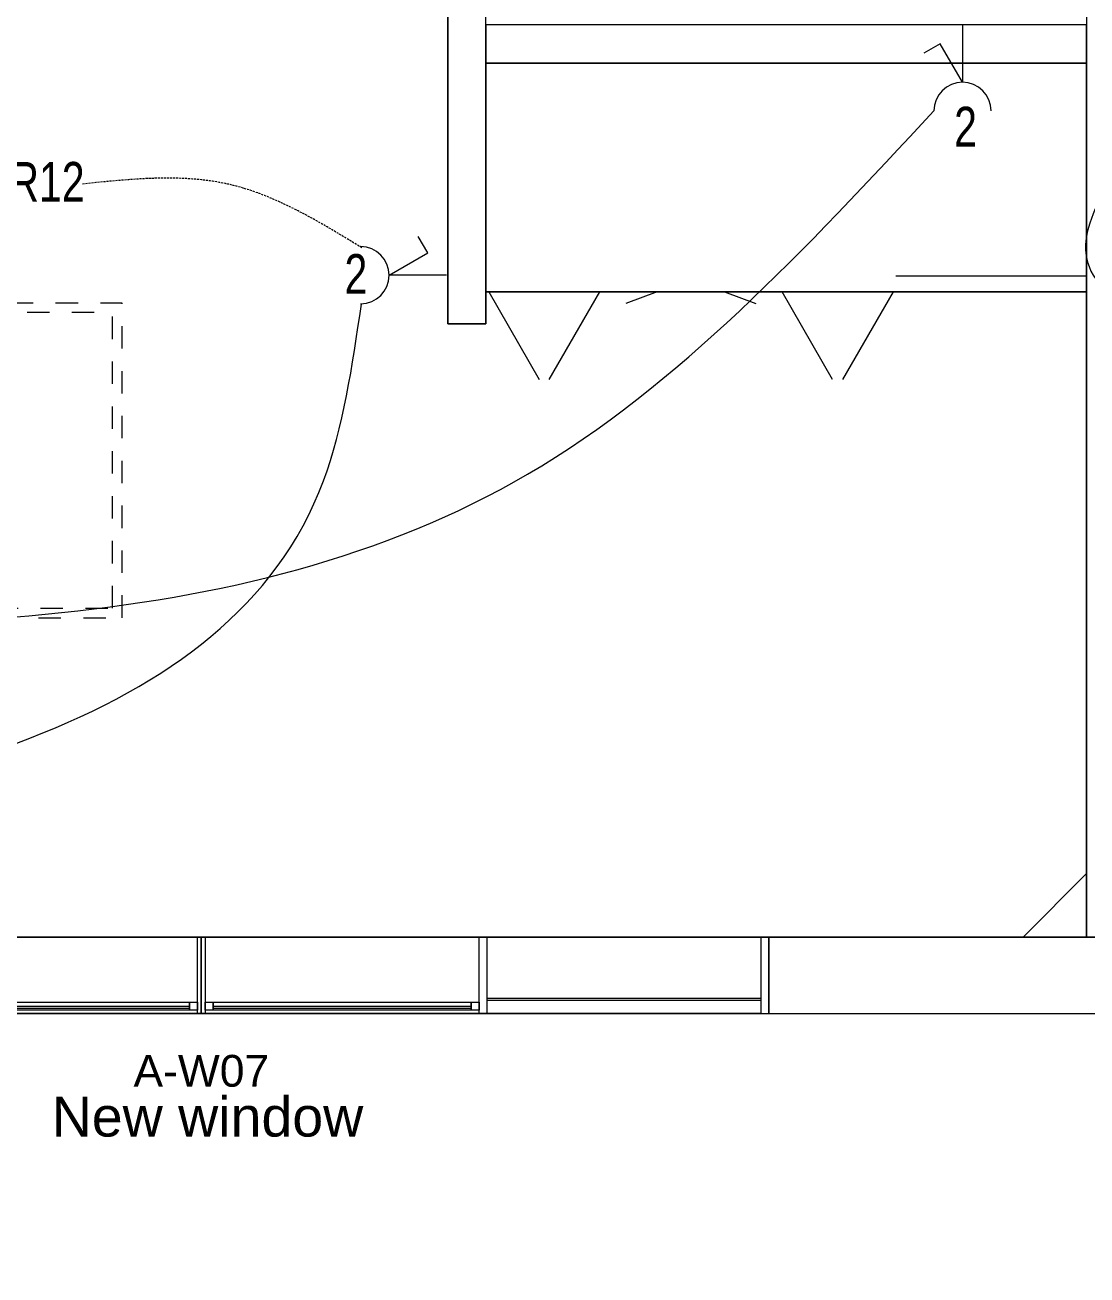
# Model space of a CAD drawing. Header units: millimetres. Extents: x -12392 to 16131, y -4930 to 15514.
# Drawn here: x -8780 to -5439, y -4930 to -997 of the extents above; entities that cross this region are included whole.
import ezdxf

# ---------------------------------------------------------------- set-up
doc = ezdxf.new("R2010")
doc.units = ezdxf.units.MM
for name, pattern in [('IMPORT-Dashed', [282.222223, 141.111112, -141.111112]), ('IMPORT-Small Dashed', [141.111111, 70.555556, -70.555556]), ('WSP_NZ_Hidden', [9.5, 6.5, -3])]:
    doc.linetypes.add(name, pattern=pattern)
for name, color, linetype, lineweight in [('0_Pen_No__1', 250, 'Continuous', 13), ('0_Pen_No__195', 252, 'Continuous', 13), ('A-Des_ Fittings Joinery_Pen_No__81', 251, 'Continuous', 18), ('A-Des_ Furniture_Pen_No__81', 251, 'Continuous', 18), ('A-Des_ Walls', 250, 'Continuous', 13), ('A-Des_ Walls_Pen_No__216', 7, 'Continuous', 18), ('A-Des_ Walls_Pen_No__81', 251, 'Continuous', 18), ('Essential Power - MEC1', 1, 'Continuous', 13), ('L06 Enlarged Ground Proposed Plan 01_GFEnlarged Proposed Plan 01_dwg', 8, 'Continuous', 13), ('New_A-Des_ Floors_Pen_No__89', 7, 'Continuous', 18), ('New_A-Des_ Walls_Pen_No__27', 7, 'Continuous', 18), ('New_A-Des_ Zones_Pen_No__94', 7, 'Continuous', 18), ('New_A-Doc_ Presentation_Furniture 1_50_Pen_No__86', 7, 'Continuous', 18), ('New_ARCHICAD Door Markers_Pen_No__66', 7, 'Continuous', 18), ('New_ARCHICAD Doors_Pen_No__3', 7, 'Continuous', 18), ('New_ARCHICAD Window Markers_Pen_No__66', 7, 'Continuous', 18), ('New_ARCHICAD Windows_Pen_No__181', 90, 'Continuous', 5), ('New_ARCHICAD Windows_Pen_No__3', 7, 'Continuous', 18), ('Non-Essential Power - MEC', 10, 'Continuous', 13)]:
    doc.layers.add(name, color=color, linetype=linetype, lineweight=lineweight)
doc.styles.add('Arial', font='arial.ttf', dxfattribs={"height": 100})
doc.styles.add('Arial Narrow', font='ARIALN.TTF', dxfattribs={"width": 0.9, "height": 125})
doc.styles.add('Arial_1', font='arial.ttf', dxfattribs={"height": 125})

# ---------------------------------------------------------------- blocks, each defined once
blk = doc.blocks.new('L06 Enlarged Ground Proposed Plan 01_GFEnlarged Proposed Plan 01_dwg_CI Tools Door-12186647-NEW GROUND FLOOR LAYOUT - ELECTRICAL PROPOSED PLAN 01')
at = {"layer": 'New_ARCHICAD Doors_Pen_No__3', "color": 253, "flags": 128}
for points in [[(-7385.3, -131.7), (-7425.3, -131.7), (-7425.3, -121.7), (-7460.3, -121.7), (-7460.3, -96.7), (-7320.3, -96.7), (-7320.3, -121.7), (-7385.3, -121.7), (-7385.3, -131.7), (-7425.3, -131.7), (-7425.3, -121.7), (-7460.3, -121.7), (-7460.3, -96.7), (-7320.3, -96.7), (-7320.3, -121.7), (-7385.3, -121.7)], [(-8275.3, -901.7), (-7460.3, -901.7), (-7460.3, -936.7), (-8275.3, -936.7), (-8275.3, -901.7), (-7460.3, -901.7), (-7460.3, -936.7), (-8275.3, -936.7)], [(-7385.3, -926.7), (-7425.3, -926.7), (-7425.3, -936.7), (-7460.3, -936.7), (-7460.3, -961.7), (-7320.3, -961.7), (-7320.3, -936.7), (-7385.3, -936.7), (-7385.3, -926.7), (-7425.3, -926.7), (-7425.3, -936.7), (-7460.3, -936.7), (-7460.3, -961.7), (-7320.3, -961.7), (-7320.3, -936.7), (-7385.3, -936.7)]]:
    blk.add_lwpolyline(points, close=True, dxfattribs=at)
at = {"layer": 'New_ARCHICAD Doors_Pen_No__3', "color": 253}
blk.add_arc((-7460.3, -936.7), 815, 90, 180, dxfattribs=at)
blk = doc.blocks.new('L06 Enlarged Ground Proposed Plan 01_GFEnlarged Proposed Plan 01_dwg_Wall_12_1-12186649-NEW GROUND FLOOR LAYOUT - ELECTRICAL PROPOSED PLAN 01')
at = {"layer": 'A-Des_ Walls', "color": 10, "flags": 128}
for points in [[(-7450.3, 1133.3), (-7450.3, -96.7), (-7330.3, -96.7), (-7330.3, 1133.3)], [(-7450.3, -961.7), (-7450.3, -964.7), (-7330.3, -964.7), (-7330.3, -961.7)], [(-7450.3, -1936.7), (-7330.3, -1936.7), (-7330.3, -964.7), (-7450.3, -964.7)]]:
    blk.add_lwpolyline(points, close=True, dxfattribs=at)
at = {"layer": 'A-Des_ Walls_Pen_No__81', "color": 254}
blk.add_line((-7330.3, -996.7), (-7330.3, -964.7), dxfattribs=at)
at = {"layer": 'A-Des_ Walls_Pen_No__81', "color": 254, "flags": 128}
for points in [[(-7330.3, -96.7), (-7330.3, 1133.3), (-7450.3, 1133.3), (-7450.3, -96.7), (-7330.3, -96.7), (-7330.3, -81.7)], [(-7330.3, -982.7), (-7330.3, -964.7), (-7450.3, -964.7), (-7450.3, -1936.7), (-7330.3, -1936.7), (-7330.3, -1116.7)]]:
    blk.add_lwpolyline(points, dxfattribs=at)
at = {"layer": 'New_A-Des_ Walls_Pen_No__27', "color": 253, "flags": 128}
blk.add_lwpolyline([(-7330.3, -964.7), (-7330.3, -961.7), (-7450.3, -961.7), (-7450.3, -964.7)], dxfattribs=at)
blk.add_blockref('L06 Enlarged Ground Proposed Plan 01_GFEnlarged Proposed Plan 01_dwg_CI Tools Door-12186647-NEW GROUND FLOOR LAYOUT - ELECTRICAL PROPOSED PLAN 01', (0, 0))
at = {"layer": 'New_ARCHICAD Door Markers_Pen_No__66', "insert": (-7282, -524.3), "char_height": 100, "width": 658.674, "attachment_point": 2, "rotation": 90, "line_spacing_factor": 0.941778, "style": 'Arial'}
blk.add_mtext('A-ID07.1', dxfattribs=at)
blk = doc.blocks.new('L06 Enlarged Ground Proposed Plan 01_GFEnlarged Proposed Plan 01_dwg_CI Tools Window-12186650-NEW GROUND FLOOR LAYOUT - ELECTRICAL PROPOSED PLAN 01')
at = {"layer": 'New_ARCHICAD Windows_Pen_No__181', "color": 53}
for p, q in [((-9074.1, -4083.7), (-8262.8, -4083.7)), ((-9074.1, -4089.7), (-8262.8, -4089.7)), ((-8187.8, -4083.7), (-7376.6, -4083.7)), ((-8187.8, -4089.7), (-7376.6, -4089.7)), ((-7326.6, -4058.7), (-6465.3, -4058.7)), ((-7326.6, -4064.7), (-6465.3, -4064.7))]:
    blk.add_line(p, q, dxfattribs=at)
at = {"layer": 'New_ARCHICAD Windows_Pen_No__3', "color": 253}
for p, q in [((-9985.3, -3866.7), (-6465.3, -3866.7)), ((-6465.3, -4106.7), (-9985.3, -4106.7))]:
    blk.add_line(p, q, dxfattribs=at)
at = {"layer": 'New_ARCHICAD Windows_Pen_No__3', "color": 253, "flags": 128}
for points in [[(-8237.8, -4106.7), (-8237.8, -3866.7), (-8212.8, -3866.7), (-8212.8, -4106.7)], [(-7351.6, -4106.7), (-7351.6, -3866.7), (-7326.6, -3866.7), (-7326.6, -4106.7)], [(-6440.3, -4106.7), (-6440.3, -3866.7), (-6465.3, -3866.7), (-6465.3, -4106.7)]]:
    blk.add_lwpolyline(points, close=True, dxfattribs=at)
for points in [[(-8262.8, -4071.7), (-8237.8, -4071.7), (-8237.8, -4096.7), (-8262.8, -4096.7), (-8262.8, -4071.7), (-8237.8, -4071.7), (-8237.8, -4096.7), (-8262.8, -4096.7), (-9074.1, -4096.7), (-9099.1, -4096.7), (-9099.1, -4071.7), (-9074.1, -4071.7), (-9074.1, -4096.7), (-9099.1, -4096.7), (-9099.1, -4071.7), (-9074.1, -4071.7)], [(-9074.1, -4096.7), (-9074.1, -4071.7), (-8262.8, -4071.7), (-8262.8, -4096.7)], [(-7376.6, -4071.7), (-7351.6, -4071.7), (-7351.6, -4096.7), (-7376.6, -4096.7), (-7376.6, -4071.7), (-7351.6, -4071.7), (-7351.6, -4096.7), (-7376.6, -4096.7), (-8187.8, -4096.7), (-8212.8, -4096.7), (-8212.8, -4071.7), (-8187.8, -4071.7), (-8187.8, -4096.7), (-8212.8, -4096.7), (-8212.8, -4071.7), (-8187.8, -4071.7)], [(-8187.8, -4096.7), (-8187.8, -4071.7), (-7376.6, -4071.7), (-7376.6, -4096.7)]]:
    blk.add_lwpolyline(points, dxfattribs=at)
blk = doc.blocks.new('L06 Enlarged Ground Proposed Plan 01_GFEnlarged Proposed Plan 01_dwg_Wall_13_1-12186657-NEW GROUND FLOOR LAYOUT - ELECTRICAL PROPOSED PLAN 01')
at = {"layer": 'A-Des_ Walls', "color": 10, "flags": 128}
for points in [[(-10010.3, -3866.7), (-10010.3, -4106.7), (-8225.3, -4106.7), (-8225.3, -3866.7)], [(-8225.3, -4106.7), (-6440.3, -4106.7), (-6440.3, -3866.7), (-8225.3, -3866.7)], [(-6440.3, -4056.7), (-6440.3, -4106.7), (-4200.3, -4106.7), (-4200.3, -4056.7), (-4200.3, -4006.7), (-4200.3, -3866.7), (-6440.3, -3866.7), (-6440.3, -4006.7)]]:
    blk.add_lwpolyline(points, close=True, dxfattribs=at)
at = {"layer": 'A-Des_ Walls_Pen_No__81', "color": 254}
for p, q in [((-5440.3, -3866.7), (-6440.3, -3866.7)), ((-6440.3, -4106.7), (-4200.3, -4106.7))]:
    blk.add_line(p, q, dxfattribs=at)
at = {"layer": 'New_A-Des_ Walls_Pen_No__27', "color": 253, "flags": 128}
blk.add_lwpolyline([(-6440.3, -4106.7), (-6440.3, -4056.7), (-6440.3, -4006.7), (-6440.3, -3866.7)], dxfattribs=at)
blk.add_blockref('L06 Enlarged Ground Proposed Plan 01_GFEnlarged Proposed Plan 01_dwg_CI Tools Window-12186650-NEW GROUND FLOOR LAYOUT - ELECTRICAL PROPOSED PLAN 01', (0, 0))
at = {"layer": 'New_ARCHICAD Window Markers_Pen_No__66', "insert": (-8225.3, -4237.2), "char_height": 100, "width": 509.309, "attachment_point": 2, "line_spacing_factor": 0.941778, "style": 'Arial'}
blk.add_mtext('A-W07', dxfattribs=at)
blk = doc.blocks.new('L06 Enlarged Ground Proposed Plan 01_GFEnlarged Proposed Plan 01_dwg_Wall_14_1-12186658-NEW GROUND FLOOR LAYOUT - ELECTRICAL PROPOSED PLAN 01')
at = {"layer": 'A-Des_ Walls', "color": 10, "flags": 128}
blk.add_lwpolyline([(-5440.3, 1133.3), (-5440.3, -3866.7), (-5200.3, -3866.7), (-5200.3, 1133.3)], close=True, dxfattribs=at)
at = {"layer": 'A-Des_ Walls_Pen_No__81', "color": 254}
for p, q in [((-5440.3, 1133.3), (-5440.3, -996.7)), ((-5200.3, -3866.7), (-5200.3, 1133.3)), ((-5440.3, -1116.7), (-5440.3, -3866.7))]:
    blk.add_line(p, q, dxfattribs=at)
blk = doc.blocks.new('L06 Enlarged Ground Proposed Plan 01_GFEnlarged Proposed Plan 01_dwg_Wall_15_1-12186659-NEW GROUND FLOOR LAYOUT - ELECTRICAL PROPOSED PLAN 01')
at = {"layer": 'A-Des_ Walls', "color": 10, "flags": 128}
blk.add_lwpolyline([(-5440.3, -996.7), (-7330.3, -996.7), (-7330.3, -1116.7), (-5440.3, -1116.7)], close=True, dxfattribs=at)
at = {"layer": 'A-Des_ Walls_Pen_No__81', "color": 254}
for p, q in [((-5440.3, -996.7), (-7330.3, -996.7)), ((-7330.3, -1116.7), (-5440.3, -1116.7))]:
    blk.add_line(p, q, dxfattribs=at)
blk = doc.blocks.new('L06 Enlarged Ground Proposed Plan 01_GFEnlarged Proposed Plan 01_dwg_Hospital Bed 24_54__1-12186908-NEW GROUND FLOOR LAYOUT - ELECTRICAL PROPOSED PLAN 01')
at = {"layer": 'A-Des_ Furniture_Pen_No__81', "color": 254, "linetype": 'IMPORT-Small Dashed', "flags": 128}
for points in [[(-8474.3, -2861.7), (-8474.3, -1871.7), (-10579.3, -1871.7), (-10579.3, -2861.7)], [(-8504.3, -2831.7), (-8504.3, -1901.7), (-9959.3, -1901.7), (-10139.3, -2081.7), (-10139.3, -2831.7)], [(-10139.3, -2801.7), (-10139.3, -2081.7), (-10099.3, -2041.7), (-10099.3, -1931.7), (-10519.3, -1931.7), (-10519.3, -2801.7)]]:
    blk.add_lwpolyline(points, close=True, dxfattribs=at)
blk.add_lwpolyline([(-9959.3, -1901.7), (-9959.3, -2081.7), (-10139.3, -2081.7)], dxfattribs=at)
blk = doc.blocks.new('L06 Enlarged Ground Proposed Plan 01_GFEnlarged Proposed Plan 01_dwg_Slab_66_1-12187157-NEW GROUND FLOOR LAYOUT - ELECTRICAL PROPOSED PLAN 01')
at = {"layer": 'New_A-Des_ Floors_Pen_No__89', "color": 253, "flags": 128}
blk.add_lwpolyline([(-11281.4, -4929.5), (-11281.4, -4106.7), (12066.4, -4106.7)], dxfattribs=at)
blk = doc.blocks.new('L06 Enlarged Ground Proposed Plan 01_GFEnlarged Proposed Plan 01_dwg_Cadimage Cabinet_172__1-12187201-NEW GROUND FLOOR LAYOUT - ELECTRICAL PROPOSED PLAN 01')
at = {"layer": 'A-Des_ Fittings Joinery_Pen_No__81', "color": 254}
for p, q in [((-7321.3, -1836.7), (-7162.3, -2112.1)), ((-7131.1, -2112.1), (-6972.1, -1836.7))]:
    blk.add_line(p, q, dxfattribs=at)
at = {"layer": 'A-Des_ Fittings Joinery_Pen_No__81', "color": 254, "flags": 128}
for points in [[(-6685.3, -1116.7), (-7330.3, -1116.7)], [(-6685.3, -1836.7), (-7330.3, -1836.7)]]:
    blk.add_lwpolyline(points, close=True, dxfattribs=at)
at = {"layer": 'A-Des_ Fittings Joinery_Pen_No__81', "color": 254, "linetype": 'IMPORT-Dashed', "flags": 128}
blk.add_lwpolyline([(-7109.3, -1836.7), (-6791.3, -1836.7), (-6897.3, -1876.4)], dxfattribs=at)
blk = doc.blocks.new('L06 Enlarged Ground Proposed Plan 01_GFEnlarged Proposed Plan 01_dwg_Cadimage Cabinet_173__1-12187202-NEW GROUND FLOOR LAYOUT - ELECTRICAL PROPOSED PLAN 01')
at = {"layer": 'A-Des_ Fittings Joinery_Pen_No__81', "color": 254}
for p, q in [((-6239.5, -2112.1), (-6398.5, -1836.7)), ((-6049.3, -1836.7), (-6208.3, -2112.1))]:
    blk.add_line(p, q, dxfattribs=at)
at = {"layer": 'A-Des_ Fittings Joinery_Pen_No__81', "color": 254, "flags": 128}
for points in [[(-6040.3, -1116.7), (-6685.3, -1116.7)], [(-6040.3, -1836.7), (-6685.3, -1836.7)]]:
    blk.add_lwpolyline(points, close=True, dxfattribs=at)
at = {"layer": 'A-Des_ Fittings Joinery_Pen_No__81', "color": 254, "linetype": 'IMPORT-Dashed', "flags": 128}
blk.add_lwpolyline([(-6261.3, -1836.7), (-6579.3, -1836.7), (-6473.3, -1876.4)], dxfattribs=at)
blk = doc.blocks.new('L06 Enlarged Ground Proposed Plan 01_GFEnlarged Proposed Plan 01_dwg_Cadimage Cabinet_174__1-12187203-NEW GROUND FLOOR LAYOUT - ELECTRICAL PROPOSED PLAN 01')
at = {"layer": 'A-Des_ Fittings Joinery_Pen_No__81', "color": 254}
blk.add_line((-5440.3, -1786.7), (-6040.3, -1786.7), dxfattribs=at)
at = {"layer": 'A-Des_ Fittings Joinery_Pen_No__81', "color": 254, "flags": 128}
for points in [[(-5440.3, -1116.7), (-6040.3, -1116.7)], [(-5440.3, -1836.7), (-6040.3, -1836.7)]]:
    blk.add_lwpolyline(points, close=True, dxfattribs=at)
blk = doc.blocks.new('L06 Enlarged Ground Proposed Plan 01_GFEnlarged Proposed Plan 01_dwg_Cadimage Cabinet_175__1-12187204-NEW GROUND FLOOR LAYOUT - ELECTRICAL PROPOSED PLAN 01')
at = {"layer": 'A-Des_ Fittings Joinery_Pen_No__81', "color": 254, "flags": 128}
blk.add_lwpolyline([(-5440.3, -1116.7), (-6040.3, -1116.7), (-5440.3, -1116.7), (-5440.3, -1836.7), (-6040.3, -1836.7), (-5440.3, -1836.7)], dxfattribs=at)
blk = doc.blocks.new('L06 Enlarged Ground Proposed Plan 01_GFEnlarged Proposed Plan 01_dwg-12095837-NEW GROUND FLOOR LAYOUT - ELECTRICAL PROPOSED PLAN 01')
at = {"layer": '0_Pen_No__1', "color": 9}
blk.add_line((-5640.3, -3866.7), (-5440.3, -3666.7), dxfattribs=at)
at = {"layer": '0_Pen_No__195', "color": 9}
blk.add_line((-10010.3, -3866.7), (-6440.3, -3866.7), dxfattribs=at)
at = {"layer": 'A-Des_ Walls_Pen_No__216', "color": 253, "flags": 128}
blk.add_lwpolyline([(-5640.3, -3866.7), (-5440.3, -3666.7), (-5440.3, -3866.7)], close=True, dxfattribs=at)
at = {"layer": 'New_A-Des_ Zones_Pen_No__94', "color": 253, "flags": 128}
blk.add_lwpolyline([(-11010.3, 1133.3), (-11010.3, -3866.7), (-5440.3, -3866.7), (-5440.3, -1116.7), (-7330.3, -1116.7), (-7330.3, -1936.7), (-7450.3, -1936.7), (-7450.3, -1116.7), (-7450.3, 1133.3)], close=True, dxfattribs=at)
for name in ['L06 Enlarged Ground Proposed Plan 01_GFEnlarged Proposed Plan 01_dwg_Wall_12_1-12186649-NEW GROUND FLOOR LAYOUT - ELECTRICAL PROPOSED PLAN 01', 'L06 Enlarged Ground Proposed Plan 01_GFEnlarged Proposed Plan 01_dwg_Wall_14_1-12186658-NEW GROUND FLOOR LAYOUT - ELECTRICAL PROPOSED PLAN 01', 'L06 Enlarged Ground Proposed Plan 01_GFEnlarged Proposed Plan 01_dwg_Wall_15_1-12186659-NEW GROUND FLOOR LAYOUT - ELECTRICAL PROPOSED PLAN 01', 'L06 Enlarged Ground Proposed Plan 01_GFEnlarged Proposed Plan 01_dwg_Cadimage Cabinet_172__1-12187201-NEW GROUND FLOOR LAYOUT - ELECTRICAL PROPOSED PLAN 01', 'L06 Enlarged Ground Proposed Plan 01_GFEnlarged Proposed Plan 01_dwg_Cadimage Cabinet_173__1-12187202-NEW GROUND FLOOR LAYOUT - ELECTRICAL PROPOSED PLAN 01', 'L06 Enlarged Ground Proposed Plan 01_GFEnlarged Proposed Plan 01_dwg_Cadimage Cabinet_174__1-12187203-NEW GROUND FLOOR LAYOUT - ELECTRICAL PROPOSED PLAN 01', 'L06 Enlarged Ground Proposed Plan 01_GFEnlarged Proposed Plan 01_dwg_Cadimage Cabinet_175__1-12187204-NEW GROUND FLOOR LAYOUT - ELECTRICAL PROPOSED PLAN 01', 'L06 Enlarged Ground Proposed Plan 01_GFEnlarged Proposed Plan 01_dwg_Hospital Bed 24_54__1-12186908-NEW GROUND FLOOR LAYOUT - ELECTRICAL PROPOSED PLAN 01', 'L06 Enlarged Ground Proposed Plan 01_GFEnlarged Proposed Plan 01_dwg_Wall_13_1-12186657-NEW GROUND FLOOR LAYOUT - ELECTRICAL PROPOSED PLAN 01', 'L06 Enlarged Ground Proposed Plan 01_GFEnlarged Proposed Plan 01_dwg_Slab_66_1-12187157-NEW GROUND FLOOR LAYOUT - ELECTRICAL PROPOSED PLAN 01']:
    blk.add_blockref(name, (0, 0))
at = {"layer": 'New_A-Doc_ Presentation_Furniture 1_50_Pen_No__86', "insert": (-8696, -4369), "char_height": 125, "width": 1155.434, "attachment_point": 1, "line_spacing_factor": 0.941778, "style": 'Arial_1'}
blk.add_mtext('New window', dxfattribs=at)

msp = doc.modelspace()

# ---------------------------------------------------------------- linework, layer by layer
at = {"layer": 'Essential Power - MEC1', "lineweight": 18}
for p, q in [((-5830.7, -997.2), (-5830.7, -1177.2)), ((-5900.7, -1056), (-5952.7, -1086)), ((-5830.7, -1177.2), (-5900.7, -1056))]:
    msp.add_line(p, q, dxfattribs=at)
msp.add_arc((-5830.7, -1267.2), 90, 0, 180, dxfattribs=at)
at = {"layer": 'Essential Power - MEC1'}
msp.add_spline([(-10430.8, -2869.8), (-7198.8, -2410.1), (-5920.7, -1267.2)], degree=3, dxfattribs=at)
at = {"layer": 'Non-Essential Power - MEC', "lineweight": 18}
for p, q in [((-7513, -1714.2), (-7543, -1662.2)), ((-7634.3, -1784.2), (-7513, -1714.2)), ((-7454.3, -1784.2), (-7634.3, -1784.2))]:
    msp.add_line(p, q, dxfattribs=at)
msp.add_arc((-7724.3, -1784.2), 90, 270, 90, dxfattribs=at)
at = {"layer": 'Non-Essential Power - MEC'}
for points in [[(-5171.9, -1234.1), (-5440.9, -1728.5), (-4879.6, -2072.5)], [(-10263.9, -3596.4), (-7841, -2431.1), (-7721.8, -1875.4)]]:
    msp.add_spline(points, degree=3, dxfattribs=at)
at = {"layer": 'Non-Essential Power - MEC', "color": 18, "linetype": 'WSP_NZ_Hidden', "true_color": 0x000000}
msp.add_spline([(-7720.7, -1697.5), (-8142, -1497.5), (-8601.7, -1497.5)], degree=3, dxfattribs=at)

# ---------------------------------------------------------------- block references
at = {"layer": 'L06 Enlarged Ground Proposed Plan 01_GFEnlarged Proposed Plan 01_dwg', "color": 253, "lineweight": 18}
msp.add_blockref('L06 Enlarged Ground Proposed Plan 01_GFEnlarged Proposed Plan 01_dwg-12095837-NEW GROUND FLOOR LAYOUT - ELECTRICAL PROPOSED PLAN 01', (0, 0), dxfattribs=at)

# ---------------------------------------------------------------- texts
at = {"layer": 'Essential Power - MEC1', "color": 1, "insert": (-5856.9, -1254.2), "char_height": 125, "width": 86.582, "attachment_point": 1, "style": 'Arial Narrow'}
msp.add_mtext('2', dxfattribs=at)
at = {"layer": 'Non-Essential Power - MEC', "color": 7, "insert": (-9573.5, -1428), "char_height": 125, "width": 3279.303, "attachment_point": 1, "style": 'Arial Narrow'}
msp.add_mtext('DB6S - NE - R12', dxfattribs=at)
at = {"layer": 'Non-Essential Power - MEC', "color": 1, "insert": (-7774.8, -1717.7), "char_height": 125, "width": 86.582, "attachment_point": 1, "style": 'Arial Narrow'}
msp.add_mtext('2', dxfattribs=at)

doc.saveas('drawing.dxf')
